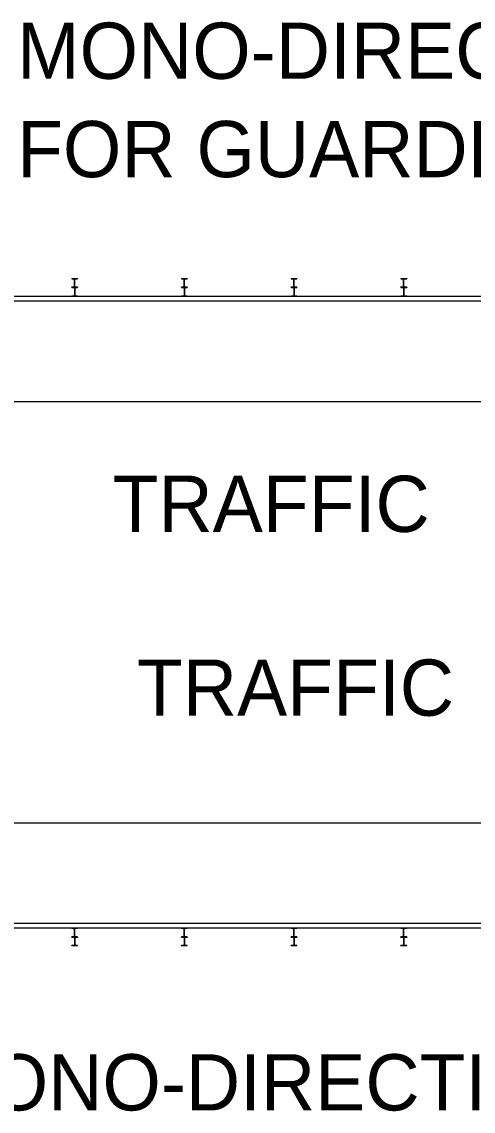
# Model space of a CAD drawing. Extents: x 998.8 to 1037.2, y 999 to 1023.1.
# Drawn here: x 1022.87 to 1024.477, y 1005.991 to 1009.868 of the extents above; entities that cross this region are included whole.
import ezdxf

# ---------------------------------------------------------------- set-up
doc = ezdxf.new("R2010")
doc.units = 0
doc.layers.add('Level 1', color=7, linetype='Continuous')

msp = doc.modelspace()

# ---------------------------------------------------------------- linework, layer by layer
at = {"layer": 'Level 1'}
for p, q in [((1023.0478, 1008.9542), (1023.0686, 1008.9542)), ((1023.0478, 1008.9542), (1023.0478, 1008.9533)), ((1023.0478, 1008.9533), (1023.0563, 1008.9533)), ((1023.0577, 1008.9253), (1023.0577, 1008.9519)), ((1023.0587, 1008.9253), (1023.0587, 1008.9519)), ((1023.0599, 1008.9533), (1023.0686, 1008.9533)), ((1023.0686, 1008.9542), (1023.0686, 1008.9533)), ((1023.4383, 1008.9542), (1023.4592, 1008.9542)), ((1023.4383, 1008.9542), (1023.4383, 1008.9533)), ((1023.4383, 1008.9533), (1023.447, 1008.9533)), ((1023.4483, 1008.9253), (1023.4483, 1008.9519)), ((1023.4493, 1008.9253), (1023.4493, 1008.9519)), ((1023.4506, 1008.9533), (1023.4592, 1008.9533)), ((1023.4592, 1008.9542), (1023.4592, 1008.9533)), ((1023.829, 1008.9542), (1023.8498, 1008.9542)), ((1023.829, 1008.9542), (1023.829, 1008.9533)), ((1023.829, 1008.9533), (1023.8377, 1008.9533)), ((1023.8389, 1008.9253), (1023.8389, 1008.9519)), ((1023.8399, 1008.9253), (1023.8399, 1008.9519)), ((1023.8413, 1008.9533), (1023.8498, 1008.9533)), ((1023.8498, 1008.9542), (1023.8498, 1008.9533)), ((1024.2197, 1008.9542), (1024.2405, 1008.9542)), ((1024.2197, 1008.9542), (1024.2197, 1008.9533)), ((1024.2197, 1008.9533), (1024.2283, 1008.9533)), ((1024.2296, 1008.9253), (1024.2296, 1008.9519)), ((1024.2306, 1008.9253), (1024.2306, 1008.9519)), ((1024.2318, 1008.9533), (1024.2405, 1008.9533)), ((1024.2405, 1008.9542), (1024.2405, 1008.9533)), ((1020.5975, 1008.8917), (1025.9903, 1008.8917)), ((1023.0478, 1008.9229), (1023.0478, 1008.9239)), ((1023.0478, 1008.9239), (1023.0563, 1008.9239)), ((1023.0478, 1008.9229), (1023.0686, 1008.9229)), ((1023.0478, 1008.9229), (1023.0478, 1008.922)), ((1023.0478, 1008.922), (1023.0563, 1008.922)), ((1023.0478, 1008.8917), (1023.0478, 1008.8927)), ((1023.0478, 1008.8927), (1023.0563, 1008.8927)), ((1023.0478, 1008.8917), (1023.0686, 1008.8917)), ((1023.0577, 1008.9207), (1023.0577, 1008.894)), ((1023.0587, 1008.9207), (1023.0587, 1008.894)), ((1023.0599, 1008.9239), (1023.0686, 1008.9239)), ((1023.0599, 1008.922), (1023.0686, 1008.922)), ((1023.0599, 1008.8927), (1023.0686, 1008.8927)), ((1023.0686, 1008.9229), (1023.0686, 1008.9239)), ((1023.0686, 1008.9229), (1023.0686, 1008.922)), ((1023.0686, 1008.8917), (1023.0686, 1008.8927)), ((1023.4383, 1008.9229), (1023.4383, 1008.9239)), ((1023.4383, 1008.9239), (1023.447, 1008.9239)), ((1023.4383, 1008.9229), (1023.4592, 1008.9229)), ((1023.4383, 1008.9229), (1023.4383, 1008.922)), ((1023.4383, 1008.922), (1023.447, 1008.922)), ((1023.4383, 1008.8917), (1023.4383, 1008.8927)), ((1023.4383, 1008.8927), (1023.447, 1008.8927)), ((1023.4383, 1008.8917), (1023.4592, 1008.8917)), ((1023.4483, 1008.9207), (1023.4483, 1008.894)), ((1023.4493, 1008.9207), (1023.4493, 1008.894)), ((1023.4506, 1008.9239), (1023.4592, 1008.9239)), ((1023.4506, 1008.922), (1023.4592, 1008.922)), ((1023.4506, 1008.8927), (1023.4592, 1008.8927)), ((1023.4592, 1008.9229), (1023.4592, 1008.9239)), ((1023.4592, 1008.9229), (1023.4592, 1008.922)), ((1023.4592, 1008.8917), (1023.4592, 1008.8927)), ((1023.829, 1008.9229), (1023.829, 1008.9239)), ((1023.829, 1008.9239), (1023.8377, 1008.9239)), ((1023.829, 1008.9229), (1023.8498, 1008.9229)), ((1023.829, 1008.9229), (1023.829, 1008.922)), ((1023.829, 1008.922), (1023.8377, 1008.922)), ((1023.829, 1008.8917), (1023.829, 1008.8927)), ((1023.829, 1008.8927), (1023.8377, 1008.8927)), ((1023.829, 1008.8917), (1023.8498, 1008.8917)), ((1023.8389, 1008.9207), (1023.8389, 1008.894)), ((1023.8399, 1008.9207), (1023.8399, 1008.894)), ((1023.8413, 1008.9239), (1023.8498, 1008.9239)), ((1023.8413, 1008.922), (1023.8498, 1008.922)), ((1023.8413, 1008.8927), (1023.8498, 1008.8927)), ((1023.8498, 1008.9229), (1023.8498, 1008.9239)), ((1023.8498, 1008.9229), (1023.8498, 1008.922)), ((1023.8498, 1008.8917), (1023.8498, 1008.8927)), ((1024.2197, 1008.9229), (1024.2197, 1008.9239)), ((1024.2197, 1008.9239), (1024.2283, 1008.9239)), ((1024.2197, 1008.9229), (1024.2405, 1008.9229)), ((1024.2197, 1008.9229), (1024.2197, 1008.922)), ((1024.2197, 1008.922), (1024.2283, 1008.922)), ((1024.2197, 1008.8917), (1024.2197, 1008.8927)), ((1024.2197, 1008.8927), (1024.2283, 1008.8927)), ((1024.2197, 1008.8917), (1024.2405, 1008.8917)), ((1024.2296, 1008.9207), (1024.2296, 1008.894)), ((1024.2306, 1008.9207), (1024.2306, 1008.894)), ((1024.2318, 1008.9239), (1024.2405, 1008.9239)), ((1024.2318, 1008.922), (1024.2405, 1008.922)), ((1024.2318, 1008.8927), (1024.2405, 1008.8927)), ((1024.2405, 1008.9229), (1024.2405, 1008.9239)), ((1024.2405, 1008.9229), (1024.2405, 1008.922)), ((1024.2405, 1008.8917), (1024.2405, 1008.8927)), ((1020.5975, 1008.8748), (1025.9903, 1008.8748)), ((1020.5975, 1008.5167), (1025.9903, 1008.5167)), ((1020.5975, 1007.0167), (1025.9903, 1007.0167)), ((1025.9903, 1006.6586), (1020.5975, 1006.6586)), ((1025.9903, 1006.6417), (1020.5975, 1006.6417)), ((1023.0687, 1006.6417), (1023.0478, 1006.6417)), ((1023.0478, 1006.6417), (1023.0478, 1006.6407)), ((1023.0564, 1006.6407), (1023.0478, 1006.6407)), ((1023.0578, 1006.6127), (1023.0578, 1006.6394)), ((1023.0588, 1006.6127), (1023.0588, 1006.6394)), ((1023.0687, 1006.6407), (1023.06, 1006.6407)), ((1023.0687, 1006.6417), (1023.0687, 1006.6407)), ((1023.4593, 1006.6417), (1023.4384, 1006.6417)), ((1023.4384, 1006.6417), (1023.4384, 1006.6407)), ((1023.4471, 1006.6407), (1023.4384, 1006.6407)), ((1023.4483, 1006.6127), (1023.4483, 1006.6394)), ((1023.4493, 1006.6127), (1023.4493, 1006.6394)), ((1023.4593, 1006.6407), (1023.4507, 1006.6407)), ((1023.4593, 1006.6417), (1023.4593, 1006.6407)), ((1023.8499, 1006.6417), (1023.8291, 1006.6417)), ((1023.8291, 1006.6417), (1023.8291, 1006.6407)), ((1023.8378, 1006.6407), (1023.8291, 1006.6407)), ((1023.839, 1006.6127), (1023.839, 1006.6394)), ((1023.84, 1006.6127), (1023.84, 1006.6394)), ((1023.8499, 1006.6407), (1023.8413, 1006.6407)), ((1023.8499, 1006.6417), (1023.8499, 1006.6407)), ((1024.2406, 1006.6417), (1024.2198, 1006.6417)), ((1024.2198, 1006.6417), (1024.2198, 1006.6407)), ((1024.2283, 1006.6407), (1024.2198, 1006.6407)), ((1024.2297, 1006.6127), (1024.2297, 1006.6394)), ((1024.2307, 1006.6127), (1024.2307, 1006.6394)), ((1024.2406, 1006.6407), (1024.2319, 1006.6407)), ((1024.2406, 1006.6417), (1024.2406, 1006.6407)), ((1023.0478, 1006.6104), (1023.0478, 1006.6114)), ((1023.0564, 1006.6114), (1023.0478, 1006.6114)), ((1023.0687, 1006.6104), (1023.0478, 1006.6104)), ((1023.0478, 1006.6104), (1023.0478, 1006.6094)), ((1023.0564, 1006.6094), (1023.0478, 1006.6094)), ((1023.0578, 1006.6082), (1023.0578, 1006.5814)), ((1023.0588, 1006.6082), (1023.0588, 1006.5814)), ((1023.0687, 1006.6114), (1023.06, 1006.6114)), ((1023.0687, 1006.6094), (1023.06, 1006.6094)), ((1023.0687, 1006.6104), (1023.0687, 1006.6114)), ((1023.0687, 1006.6104), (1023.0687, 1006.6094)), ((1023.4384, 1006.6104), (1023.4384, 1006.6114)), ((1023.4471, 1006.6114), (1023.4384, 1006.6114)), ((1023.4593, 1006.6104), (1023.4384, 1006.6104)), ((1023.4384, 1006.6104), (1023.4384, 1006.6094)), ((1023.4471, 1006.6094), (1023.4384, 1006.6094)), ((1023.4483, 1006.6082), (1023.4483, 1006.5814)), ((1023.4493, 1006.6082), (1023.4493, 1006.5814)), ((1023.4593, 1006.6114), (1023.4507, 1006.6114)), ((1023.4593, 1006.6094), (1023.4507, 1006.6094)), ((1023.4593, 1006.6104), (1023.4593, 1006.6114)), ((1023.4593, 1006.6104), (1023.4593, 1006.6094)), ((1023.8291, 1006.6104), (1023.8291, 1006.6114)), ((1023.8378, 1006.6114), (1023.8291, 1006.6114)), ((1023.8499, 1006.6104), (1023.8291, 1006.6104)), ((1023.8291, 1006.6104), (1023.8291, 1006.6094)), ((1023.8378, 1006.6094), (1023.8291, 1006.6094)), ((1023.839, 1006.6082), (1023.839, 1006.5814)), ((1023.84, 1006.6082), (1023.84, 1006.5814)), ((1023.8499, 1006.6114), (1023.8413, 1006.6114)), ((1023.8499, 1006.6094), (1023.8413, 1006.6094)), ((1023.8499, 1006.6104), (1023.8499, 1006.6114)), ((1023.8499, 1006.6104), (1023.8499, 1006.6094)), ((1024.2198, 1006.6104), (1024.2198, 1006.6114)), ((1024.2283, 1006.6114), (1024.2198, 1006.6114)), ((1024.2406, 1006.6104), (1024.2198, 1006.6104)), ((1024.2198, 1006.6104), (1024.2198, 1006.6094)), ((1024.2283, 1006.6094), (1024.2198, 1006.6094)), ((1024.2297, 1006.6082), (1024.2297, 1006.5814)), ((1024.2307, 1006.6082), (1024.2307, 1006.5814)), ((1024.2406, 1006.6114), (1024.2319, 1006.6114)), ((1024.2406, 1006.6094), (1024.2319, 1006.6094)), ((1024.2406, 1006.6104), (1024.2406, 1006.6114)), ((1024.2406, 1006.6104), (1024.2406, 1006.6094)), ((1023.0478, 1006.5792), (1023.0478, 1006.5802)), ((1023.0564, 1006.5802), (1023.0478, 1006.5802)), ((1023.0687, 1006.5792), (1023.0478, 1006.5792)), ((1023.0687, 1006.5802), (1023.06, 1006.5802)), ((1023.0687, 1006.5792), (1023.0687, 1006.5802)), ((1023.4384, 1006.5792), (1023.4384, 1006.5802)), ((1023.4471, 1006.5802), (1023.4384, 1006.5802)), ((1023.4593, 1006.5792), (1023.4384, 1006.5792)), ((1023.4593, 1006.5802), (1023.4507, 1006.5802)), ((1023.4593, 1006.5792), (1023.4593, 1006.5802)), ((1023.8291, 1006.5792), (1023.8291, 1006.5802)), ((1023.8378, 1006.5802), (1023.8291, 1006.5802)), ((1023.8499, 1006.5792), (1023.8291, 1006.5792)), ((1023.8499, 1006.5802), (1023.8413, 1006.5802)), ((1023.8499, 1006.5792), (1023.8499, 1006.5802)), ((1024.2198, 1006.5792), (1024.2198, 1006.5802)), ((1024.2283, 1006.5802), (1024.2198, 1006.5802)), ((1024.2406, 1006.5792), (1024.2198, 1006.5792)), ((1024.2406, 1006.5802), (1024.2319, 1006.5802)), ((1024.2406, 1006.5792), (1024.2406, 1006.5802))]:
    msp.add_line(p, q, dxfattribs=at)
for centre, start, end in [((1023.0564, 1008.952), 0, 90), ((1023.0564, 1008.9253), 270, 360), ((1023.06, 1008.952), 90, 180), ((1023.06, 1008.9253), 180, 270), ((1023.447, 1008.952), 0, 90), ((1023.447, 1008.9253), 270, 360), ((1023.4506, 1008.952), 90, 180), ((1023.4506, 1008.9253), 180, 270), ((1023.8376, 1008.952), 0, 90), ((1023.8376, 1008.9253), 270, 360), ((1023.8412, 1008.952), 90, 180), ((1023.8412, 1008.9253), 180, 270), ((1024.2282, 1008.952), 0, 90), ((1024.2282, 1008.9253), 270, 360), ((1024.2318, 1008.952), 90, 180), ((1024.2318, 1008.9253), 180, 270), ((1023.0564, 1008.9207), 0, 90), ((1023.0564, 1008.894), 270, 360), ((1023.06, 1008.9207), 90, 180), ((1023.06, 1008.894), 180, 270), ((1023.447, 1008.9207), 0, 90), ((1023.447, 1008.894), 270, 360), ((1023.4506, 1008.9207), 90, 180), ((1023.4506, 1008.894), 180, 270), ((1023.8376, 1008.9207), 0, 90), ((1023.8376, 1008.894), 270, 360), ((1023.8412, 1008.9207), 90, 180), ((1023.8412, 1008.894), 180, 270), ((1024.2282, 1008.9207), 0, 90), ((1024.2282, 1008.894), 270, 360), ((1024.2318, 1008.9207), 90, 180), ((1024.2318, 1008.894), 180, 270), ((1023.0565, 1006.6394), 0, 90), ((1023.06, 1006.6394), 90, 180), ((1023.4471, 1006.6394), 0, 90), ((1023.4507, 1006.6394), 90, 180), ((1023.8377, 1006.6394), 0, 90), ((1023.8413, 1006.6394), 90, 180), ((1024.2283, 1006.6394), 0, 90), ((1024.2319, 1006.6394), 90, 180), ((1023.0565, 1006.6127), 270, 360), ((1023.0565, 1006.6082), 0, 90), ((1023.06, 1006.6127), 180, 270), ((1023.06, 1006.6082), 90, 180), ((1023.4471, 1006.6127), 270, 360), ((1023.4471, 1006.6082), 0, 90), ((1023.4507, 1006.6127), 180, 270), ((1023.4507, 1006.6082), 90, 180), ((1023.8377, 1006.6127), 270, 360), ((1023.8377, 1006.6082), 0, 90), ((1023.8413, 1006.6127), 180, 270), ((1023.8413, 1006.6082), 90, 180), ((1024.2283, 1006.6127), 270, 360), ((1024.2283, 1006.6082), 0, 90), ((1024.2319, 1006.6127), 180, 270), ((1024.2319, 1006.6082), 90, 180), ((1023.0565, 1006.5815), 270, 0), ((1023.06, 1006.5815), 180, 270), ((1023.4471, 1006.5815), 270, 0), ((1023.4507, 1006.5815), 180, 270), ((1023.8377, 1006.5815), 270, 0), ((1023.8413, 1006.5815), 180, 270), ((1024.2283, 1006.5815), 270, 0), ((1024.2319, 1006.5815), 180, 270)]:
    msp.add_arc(centre, 0.0013, start, end, dxfattribs=at)

# ---------------------------------------------------------------- texts
for s, p in [('MONO-DIRECTIONAL WHITE DELINEATOR', (1022.8532, 1009.6646)), ('FOR GUARDRAIL FACING TRAFFIC', (1022.8532, 1009.3146)), ('TRAFFIC', (1023.1934, 1008.0522)), ('TRAFFIC', (1023.2801, 1007.3981)), ('MONO-DIRECTIONAL YELLOW DELINEATOR', (1022.5333, 1005.9935))]:
    msp.add_text(s, height=0.2, dxfattribs=at).set_placement(p)

doc.saveas('drawing.dxf')
